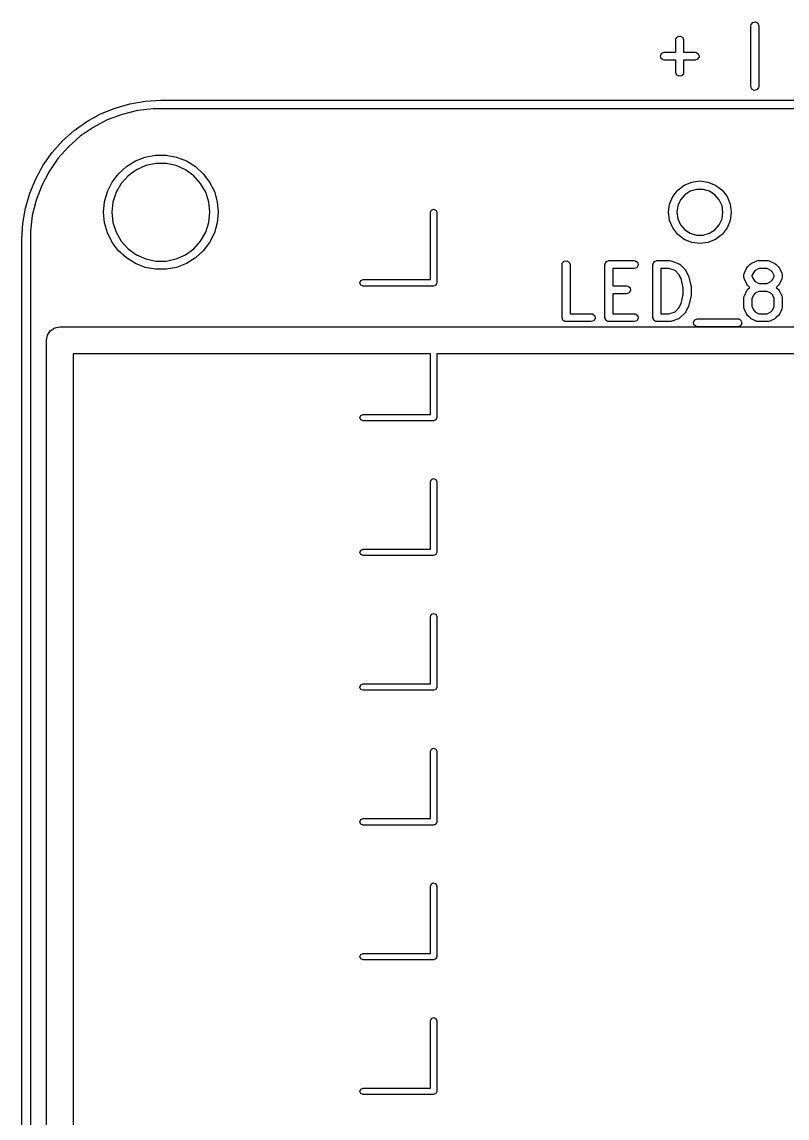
# Model space of a CAD drawing. Extents: x 2.35 to 4.95, y -4.02 to -2.28.
# Drawn here: x 2.347 to 2.915, y -3.172 to -2.359 of the extents above; entities that cross this region are included whole.
import ezdxf

# ---------------------------------------------------------------- set-up
doc = ezdxf.new("R2010")
doc.units = 0
doc.header["$MEASUREMENT"] = 0
doc.layers.add('BLACK', color=7, linetype='CONTINUOUS')

msp = doc.modelspace()

# ---------------------------------------------------------------- linework, layer by layer
at = {"layer": 'BLACK', "linetype": 'CONTINUOUS'}
for p, q in [((2.88924, -2.35909), (2.89123, -2.35874)), ((2.89123, -2.35874), (2.89298, -2.35975)), ((2.88776, -2.36165), (2.88794, -2.36064)), ((2.88776, -2.40664), (2.88776, -2.36165)), ((2.88794, -2.36064), (2.88924, -2.35909)), ((2.89298, -2.35975), (2.89367, -2.36165)), ((2.89367, -2.36165), (2.89367, -2.40664)), ((2.83205, -2.37215), (2.83223, -2.37114)), ((2.83205, -2.38119), (2.83205, -2.37215)), ((2.83223, -2.37114), (2.83352, -2.36959)), ((2.83352, -2.36959), (2.83551, -2.36924)), ((2.83551, -2.36924), (2.83726, -2.37025)), ((2.83726, -2.37025), (2.83795, -2.37215)), ((2.83795, -2.37215), (2.83795, -2.38119)), ((2.82066, -2.38363), (2.82167, -2.38189)), ((2.82167, -2.38189), (2.82357, -2.38119)), ((2.82357, -2.38119), (2.83205, -2.38119)), ((2.83795, -2.38119), (2.84643, -2.38119)), ((2.84643, -2.38119), (2.84744, -2.38137)), ((2.84744, -2.38137), (2.84899, -2.38267)), ((2.84899, -2.38267), (2.84934, -2.38466)), ((2.82101, -2.38562), (2.82066, -2.38363)), ((2.82256, -2.38692), (2.82101, -2.38562)), ((2.82357, -2.3871), (2.82256, -2.38692)), ((2.83205, -2.3871), (2.82357, -2.3871)), ((2.83205, -2.39615), (2.83205, -2.3871)), ((2.84643, -2.3871), (2.83795, -2.3871)), ((2.83795, -2.3871), (2.83795, -2.39615)), ((2.84833, -2.38641), (2.84643, -2.3871)), ((2.84934, -2.38466), (2.84833, -2.38641)), ((2.83274, -2.39804), (2.83205, -2.39615)), ((2.83449, -2.39905), (2.83274, -2.39804)), ((2.83648, -2.3987), (2.83449, -2.39905)), ((2.83777, -2.39716), (2.83648, -2.3987)), ((2.83795, -2.39615), (2.83777, -2.39716)), ((2.88845, -2.40854), (2.88776, -2.40664)), ((2.89349, -2.40765), (2.89219, -2.4092)), ((2.89367, -2.40664), (2.89349, -2.40765)), ((2.8902, -2.40955), (2.88845, -2.40854)), ((2.89219, -2.4092), (2.8902, -2.40955)), ((2.40525, -2.42707), (2.41593, -2.42264)), ((2.41593, -2.42264), (2.42705, -2.41944)), ((2.42705, -2.41944), (2.43845, -2.4175)), ((2.44414, -2.42315), (2.43251, -2.42456)), ((2.43845, -2.4175), (2.45, -2.41685)), ((2.45, -2.42315), (2.44414, -2.42315)), ((2.45, -2.41685), (3.55, -2.41685)), ((3.55, -2.42315), (2.45, -2.42315)), ((2.39512, -2.43266), (2.40525, -2.42707)), ((2.41018, -2.43152), (2.3998, -2.43697)), ((2.42113, -2.42737), (2.41018, -2.43152)), ((2.43251, -2.42456), (2.42113, -2.42737)), ((2.37706, -2.44706), (2.38569, -2.43935)), ((2.38569, -2.43935), (2.39512, -2.43266)), ((2.3998, -2.43697), (2.39016, -2.44362)), ((2.36935, -2.45569), (2.37706, -2.44706)), ((2.39016, -2.44362), (2.38139, -2.45139)), ((2.36266, -2.46512), (2.36935, -2.45569)), ((2.38139, -2.45139), (2.37362, -2.46016)), ((2.37362, -2.46016), (2.36697, -2.4698)), ((2.42438, -2.46607), (2.43105, -2.46194)), ((2.43105, -2.46194), (2.43836, -2.4591)), ((2.43836, -2.4591), (2.44608, -2.45766)), ((2.44619, -2.46378), (2.43875, -2.46536)), ((2.44608, -2.45766), (2.45392, -2.45766)), ((2.45381, -2.46378), (2.44619, -2.46378)), ((2.46125, -2.46536), (2.45381, -2.46378)), ((2.45392, -2.45766), (2.46164, -2.4591)), ((2.46164, -2.4591), (2.46895, -2.46194)), ((2.46895, -2.46194), (2.47562, -2.46607)), ((2.35707, -2.47525), (2.36266, -2.46512)), ((2.36697, -2.4698), (2.36152, -2.48018)), ((2.41385, -2.47762), (2.41858, -2.47135)), ((2.41858, -2.47135), (2.42438, -2.46607)), ((2.43179, -2.46846), (2.42563, -2.47293)), ((2.43875, -2.46536), (2.43179, -2.46846)), ((2.46821, -2.46846), (2.46125, -2.46536)), ((2.47437, -2.47293), (2.46821, -2.46846)), ((2.47562, -2.46607), (2.48142, -2.47135)), ((2.48142, -2.47135), (2.48615, -2.47762)), ((2.35264, -2.48593), (2.35707, -2.47525)), ((2.36152, -2.48018), (2.35737, -2.49113)), ((2.41035, -2.48464), (2.41385, -2.47762)), ((2.42054, -2.47859), (2.41673, -2.48519)), ((2.42563, -2.47293), (2.42054, -2.47859)), ((2.47946, -2.47859), (2.47437, -2.47293)), ((2.48327, -2.48519), (2.47946, -2.47859)), ((2.48615, -2.47762), (2.48965, -2.48464)), ((2.83358, -2.48358), (2.83839, -2.47988)), ((2.83839, -2.47988), (2.84399, -2.47756)), ((2.84399, -2.47756), (2.85, -2.47677)), ((2.85, -2.47677), (2.85601, -2.47756)), ((2.85601, -2.47756), (2.86161, -2.47988)), ((2.86161, -2.47988), (2.86642, -2.48358)), ((2.34944, -2.49705), (2.35264, -2.48593)), ((2.4082, -2.49219), (2.41035, -2.48464)), ((2.41673, -2.48519), (2.41438, -2.49243)), ((2.48562, -2.49243), (2.48327, -2.48519)), ((2.48965, -2.48464), (2.4918, -2.49219)), ((2.82756, -2.49399), (2.82988, -2.48839)), ((2.82988, -2.48839), (2.83358, -2.48358)), ((2.8388, -2.48707), (2.83561, -2.49075)), ((2.8429, -2.48444), (2.8388, -2.48707)), ((2.84757, -2.48307), (2.8429, -2.48444)), ((2.85243, -2.48307), (2.84757, -2.48307)), ((2.8571, -2.48444), (2.85243, -2.48307)), ((2.8612, -2.48707), (2.8571, -2.48444)), ((2.86439, -2.49075), (2.8612, -2.48707)), ((2.86642, -2.48358), (2.87012, -2.48839)), ((2.87012, -2.48839), (2.87244, -2.49399)), ((2.3475, -2.50845), (2.34944, -2.49705)), ((2.35737, -2.49113), (2.35456, -2.50251)), ((2.40748, -2.5), (2.4082, -2.49219)), ((2.41438, -2.49243), (2.41358, -2.5)), ((2.48642, -2.5), (2.48562, -2.49243)), ((2.4918, -2.49219), (2.49252, -2.5)), ((2.82677, -2.5), (2.82756, -2.49399)), ((2.83359, -2.49518), (2.8329, -2.5)), ((2.83561, -2.49075), (2.83359, -2.49518)), ((2.86641, -2.49518), (2.86439, -2.49075)), ((2.8671, -2.5), (2.86641, -2.49518)), ((2.87244, -2.49399), (2.87323, -2.5)), ((2.35456, -2.50251), (2.35315, -2.51414)), ((2.4082, -2.50781), (2.40748, -2.5)), ((2.41358, -2.5), (2.41438, -2.50757)), ((2.48562, -2.50757), (2.48642, -2.5)), ((2.49252, -2.5), (2.4918, -2.50781)), ((2.65, -2.5), (2.65069, -2.49833)), ((2.65, -2.55), (2.65, -2.5)), ((2.65069, -2.49833), (2.65236, -2.49764)), ((2.65236, -2.49764), (2.65403, -2.49833)), ((2.65403, -2.49833), (2.65472, -2.5)), ((2.65472, -2.5), (2.65472, -2.55236)), ((2.82756, -2.50601), (2.82677, -2.5)), ((2.8329, -2.5), (2.83359, -2.50482)), ((2.83359, -2.50482), (2.83561, -2.50925)), ((2.86439, -2.50925), (2.86641, -2.50482)), ((2.86641, -2.50482), (2.8671, -2.5)), ((2.87323, -2.5), (2.87244, -2.50601)), ((2.34685, -2.52), (2.3475, -2.50845)), ((2.41035, -2.51536), (2.4082, -2.50781)), ((2.41438, -2.50757), (2.41673, -2.51481)), ((2.48327, -2.51481), (2.48562, -2.50757)), ((2.4918, -2.50781), (2.48965, -2.51536)), ((2.82988, -2.51161), (2.82756, -2.50601)), ((2.83358, -2.51642), (2.82988, -2.51161)), ((2.83561, -2.50925), (2.8388, -2.51293)), ((2.8388, -2.51293), (2.8429, -2.51556)), ((2.8571, -2.51556), (2.8612, -2.51293)), ((2.8612, -2.51293), (2.86439, -2.50925)), ((2.87012, -2.51161), (2.86642, -2.51642)), ((2.87244, -2.50601), (2.87012, -2.51161)), ((2.34685, -3.92), (2.34685, -2.52)), ((2.35315, -2.51414), (2.35315, -2.52)), ((2.35315, -2.52), (2.35315, -3.92)), ((2.41385, -2.52238), (2.41035, -2.51536)), ((2.41673, -2.51481), (2.42054, -2.52141)), ((2.42054, -2.52141), (2.42563, -2.52707)), ((2.47437, -2.52707), (2.47946, -2.52141)), ((2.47946, -2.52141), (2.48327, -2.51481)), ((2.48965, -2.51536), (2.48615, -2.52238)), ((2.83839, -2.52012), (2.83358, -2.51642)), ((2.84399, -2.52244), (2.83839, -2.52012)), ((2.8429, -2.51556), (2.84757, -2.51693)), ((2.84757, -2.51693), (2.85243, -2.51693)), ((2.85243, -2.51693), (2.8571, -2.51556)), ((2.86161, -2.52012), (2.85601, -2.52244)), ((2.86642, -2.51642), (2.86161, -2.52012)), ((2.41858, -2.52865), (2.41385, -2.52238)), ((2.42438, -2.53393), (2.41858, -2.52865)), ((2.42563, -2.52707), (2.43179, -2.53154)), ((2.46821, -2.53154), (2.47437, -2.52707)), ((2.48142, -2.52865), (2.47562, -2.53393)), ((2.48615, -2.52238), (2.48142, -2.52865)), ((2.85, -2.52323), (2.84399, -2.52244)), ((2.85601, -2.52244), (2.85, -2.52323)), ((2.43105, -2.53806), (2.42438, -2.53393)), ((2.43179, -2.53154), (2.43875, -2.53464)), ((2.43875, -2.53464), (2.44619, -2.53622)), ((2.44619, -2.53622), (2.45381, -2.53622)), ((2.45381, -2.53622), (2.46125, -2.53464)), ((2.46125, -2.53464), (2.46821, -2.53154)), ((2.47562, -2.53393), (2.46895, -2.53806)), ((2.7477, -2.53884), (2.74788, -2.53783)), ((2.74788, -2.53783), (2.74918, -2.53629)), ((2.74918, -2.53629), (2.75117, -2.53594)), ((2.75117, -2.53594), (2.75292, -2.53695)), ((2.75292, -2.53695), (2.75361, -2.53884)), ((2.77968, -2.53822), (2.77975, -2.53783)), ((2.77975, -2.53783), (2.78025, -2.53725)), ((2.78025, -2.53725), (2.78063, -2.53658)), ((2.78063, -2.53658), (2.78088, -2.53649)), ((2.78088, -2.53649), (2.78105, -2.53629)), ((2.78105, -2.53629), (2.78181, -2.53615)), ((2.78181, -2.53615), (2.78253, -2.53589)), ((2.78253, -2.53589), (2.80127, -2.53589)), ((2.80127, -2.53589), (2.80228, -2.53607)), ((2.80228, -2.53607), (2.80383, -2.53737)), ((2.80383, -2.53737), (2.80418, -2.53936)), ((2.81531, -2.53822), (2.81537, -2.53783)), ((2.81537, -2.53783), (2.81587, -2.53725)), ((2.81587, -2.53725), (2.81625, -2.53658)), ((2.81625, -2.53658), (2.8165, -2.53649)), ((2.8165, -2.53649), (2.81667, -2.53629)), ((2.81667, -2.53629), (2.81743, -2.53615)), ((2.81743, -2.53615), (2.81815, -2.53589)), ((2.81815, -2.53589), (2.82752, -2.53589)), ((2.82752, -2.53589), (2.82839, -2.53604)), ((2.82839, -2.53604), (2.82846, -2.53604)), ((2.82846, -2.53604), (2.83408, -2.53792)), ((2.83408, -2.53792), (2.83498, -2.53841)), ((2.88807, -2.53808), (2.89182, -2.5362)), ((2.89182, -2.5362), (2.8928, -2.53591)), ((2.8928, -2.53591), (2.89297, -2.53595)), ((2.89297, -2.53595), (2.89314, -2.53589)), ((2.89314, -2.53589), (2.90064, -2.53589)), ((2.90064, -2.53589), (2.90165, -2.53607)), ((2.90165, -2.53607), (2.90178, -2.53618)), ((2.90178, -2.53618), (2.90196, -2.5362)), ((2.90196, -2.5362), (2.90571, -2.53808)), ((2.43836, -2.5409), (2.43105, -2.53806)), ((2.44608, -2.54234), (2.43836, -2.5409)), ((2.45392, -2.54234), (2.44608, -2.54234)), ((2.46164, -2.5409), (2.45392, -2.54234)), ((2.46895, -2.53806), (2.46164, -2.5409)), ((2.7477, -2.57821), (2.7477, -2.53884)), ((2.75361, -2.53884), (2.75361, -2.57526)), ((2.77957, -2.53884), (2.77964, -2.53846)), ((2.77957, -2.57821), (2.77957, -2.53884)), ((2.77962, -2.53833), (2.77968, -2.53822)), ((2.77964, -2.53846), (2.77962, -2.53833)), ((2.80127, -2.5418), (2.78548, -2.5418)), ((2.78548, -2.5418), (2.78548, -2.55464)), ((2.80317, -2.54111), (2.80127, -2.5418)), ((2.80418, -2.53936), (2.80317, -2.54111)), ((2.81519, -2.53884), (2.81526, -2.53846)), ((2.81519, -2.57821), (2.81519, -2.53884)), ((2.81524, -2.53833), (2.81531, -2.53822)), ((2.81526, -2.53846), (2.81524, -2.53833)), ((2.82704, -2.5418), (2.8211, -2.5418)), ((2.8211, -2.5418), (2.8211, -2.57526)), ((2.83155, -2.5433), (2.82704, -2.5418)), ((2.83447, -2.54622), (2.83155, -2.5433)), ((2.83498, -2.53841), (2.83507, -2.53856)), ((2.83507, -2.53856), (2.83523, -2.53863)), ((2.83523, -2.53863), (2.83898, -2.54238)), ((2.83898, -2.54238), (2.83949, -2.5431)), ((2.83949, -2.5431), (2.83954, -2.54315)), ((2.83954, -2.54315), (2.84141, -2.5469)), ((2.88269, -2.54634), (2.88286, -2.54533)), ((2.88286, -2.54533), (2.88298, -2.5452)), ((2.88298, -2.5452), (2.883, -2.54502)), ((2.883, -2.54502), (2.88487, -2.54127)), ((2.88487, -2.54127), (2.8854, -2.54056)), ((2.8854, -2.54056), (2.88543, -2.5405)), ((2.88543, -2.5405), (2.8873, -2.53863)), ((2.8873, -2.53863), (2.88802, -2.53812)), ((2.88802, -2.53812), (2.88807, -2.53808)), ((2.88994, -2.54434), (2.88859, -2.54704)), ((2.89114, -2.54314), (2.88994, -2.54434)), ((2.89384, -2.5418), (2.89114, -2.54314)), ((2.89994, -2.5418), (2.89384, -2.5418)), ((2.90264, -2.54314), (2.89994, -2.5418)), ((2.90383, -2.54434), (2.90264, -2.54314)), ((2.90518, -2.54704), (2.90383, -2.54434)), ((2.90571, -2.53808), (2.90642, -2.5386)), ((2.90642, -2.5386), (2.90647, -2.53863)), ((2.90647, -2.53863), (2.90835, -2.5405)), ((2.90835, -2.5405), (2.90886, -2.54123)), ((2.90886, -2.54123), (2.9089, -2.54127)), ((2.9089, -2.54127), (2.91078, -2.54502)), ((2.91078, -2.54502), (2.91107, -2.546)), ((2.91107, -2.546), (2.91103, -2.54618)), ((2.59764, -2.55236), (2.59833, -2.55069)), ((2.59833, -2.55403), (2.59764, -2.55236)), ((2.59833, -2.55069), (2.6, -2.55)), ((2.6, -2.55472), (2.59833, -2.55403)), ((2.6, -2.55), (2.65, -2.55)), ((2.65403, -2.55403), (2.65236, -2.55472)), ((2.65472, -2.55236), (2.65403, -2.55403)), ((2.83598, -2.54925), (2.83447, -2.54622)), ((2.83769, -2.55608), (2.83598, -2.54925)), ((2.84141, -2.5469), (2.84156, -2.54738)), ((2.84156, -2.54738), (2.84163, -2.5475)), ((2.84163, -2.5475), (2.84351, -2.555)), ((2.88269, -2.54822), (2.88269, -2.54634)), ((2.88275, -2.54838), (2.88269, -2.54822)), ((2.88271, -2.54855), (2.88275, -2.54838)), ((2.883, -2.54954), (2.88271, -2.54855)), ((2.88487, -2.55329), (2.883, -2.54954)), ((2.88492, -2.55333), (2.88487, -2.55329)), ((2.88543, -2.55405), (2.88492, -2.55333)), ((2.88709, -2.55572), (2.88543, -2.55405)), ((2.88859, -2.54704), (2.88859, -2.54752)), ((2.88859, -2.54752), (2.88994, -2.55022)), ((2.88994, -2.55022), (2.89114, -2.55141)), ((2.89114, -2.55141), (2.89384, -2.55276)), ((2.89384, -2.55276), (2.89994, -2.55276)), ((2.89994, -2.55276), (2.90264, -2.55141)), ((2.90264, -2.55141), (2.90383, -2.55022)), ((2.90383, -2.55022), (2.90518, -2.54752)), ((2.90518, -2.54752), (2.90518, -2.54704)), ((2.90835, -2.55405), (2.90669, -2.55572)), ((2.90838, -2.554), (2.90835, -2.55405)), ((2.9089, -2.55329), (2.90838, -2.554)), ((2.91078, -2.54954), (2.9089, -2.55329)), ((2.9108, -2.54936), (2.91078, -2.54954)), ((2.91091, -2.54923), (2.9108, -2.54936)), ((2.91109, -2.54822), (2.91091, -2.54923)), ((2.91103, -2.54618), (2.91109, -2.54634)), ((2.91109, -2.54634), (2.91109, -2.54822)), ((2.65236, -2.55472), (2.6, -2.55472)), ((2.78548, -2.55464), (2.79565, -2.55464)), ((2.79565, -2.56054), (2.78548, -2.56054)), ((2.78548, -2.56054), (2.78548, -2.57526)), ((2.79565, -2.55464), (2.79666, -2.55482)), ((2.79755, -2.55985), (2.79565, -2.56054)), ((2.79666, -2.55482), (2.79821, -2.55611)), ((2.79856, -2.5581), (2.79755, -2.55985)), ((2.79821, -2.55611), (2.79856, -2.5581)), ((2.83598, -2.56781), (2.83769, -2.56098)), ((2.83769, -2.56098), (2.83769, -2.55608)), ((2.84351, -2.56206), (2.84163, -2.56956)), ((2.8436, -2.56134), (2.8435, -2.56192)), ((2.8435, -2.56192), (2.84351, -2.56206)), ((2.84351, -2.555), (2.84355, -2.55559)), ((2.84355, -2.55559), (2.8436, -2.55572)), ((2.8436, -2.55572), (2.8436, -2.56134)), ((2.88269, -2.56322), (2.88286, -2.56221)), ((2.88286, -2.56221), (2.88298, -2.56207)), ((2.88298, -2.56207), (2.883, -2.56189)), ((2.883, -2.56189), (2.88487, -2.55815)), ((2.88487, -2.55815), (2.8854, -2.55744)), ((2.8854, -2.55744), (2.88543, -2.55738)), ((2.88543, -2.55738), (2.88709, -2.55572)), ((2.88994, -2.56121), (2.88859, -2.56391)), ((2.89114, -2.56002), (2.88994, -2.56121)), ((2.89384, -2.55867), (2.89114, -2.56002)), ((2.89994, -2.55867), (2.89384, -2.55867)), ((2.90264, -2.56002), (2.89994, -2.55867)), ((2.90383, -2.56121), (2.90264, -2.56002)), ((2.90518, -2.56391), (2.90383, -2.56121)), ((2.90669, -2.55572), (2.90835, -2.55738)), ((2.90835, -2.55738), (2.90886, -2.5581)), ((2.90886, -2.5581), (2.9089, -2.55815)), ((2.9089, -2.55815), (2.91078, -2.56189)), ((2.91078, -2.56189), (2.91107, -2.56288)), ((2.83447, -2.57084), (2.83598, -2.56781)), ((2.84141, -2.57016), (2.83954, -2.57391)), ((2.84143, -2.57002), (2.84141, -2.57016)), ((2.84163, -2.56956), (2.84143, -2.57002)), ((2.88269, -2.57071), (2.88269, -2.56322)), ((2.88859, -2.56391), (2.88859, -2.57002)), ((2.88859, -2.57002), (2.88994, -2.57271)), ((2.90383, -2.57271), (2.90518, -2.57002)), ((2.90518, -2.57002), (2.90518, -2.56391)), ((2.91107, -2.56288), (2.91103, -2.56305)), ((2.91103, -2.56305), (2.91109, -2.56322)), ((2.91109, -2.56322), (2.91109, -2.57071)), ((2.74797, -2.57893), (2.7477, -2.57821)), ((2.75361, -2.57526), (2.7694, -2.57526)), ((2.7694, -2.57526), (2.77041, -2.57544)), ((2.77041, -2.57544), (2.77196, -2.57674)), ((2.77196, -2.57674), (2.77231, -2.57873)), ((2.77984, -2.57893), (2.77957, -2.57821)), ((2.78548, -2.57526), (2.80127, -2.57526)), ((2.80127, -2.57526), (2.80228, -2.57544)), ((2.80228, -2.57544), (2.80383, -2.57674)), ((2.80383, -2.57674), (2.80418, -2.57873)), ((2.81546, -2.57893), (2.81519, -2.57821)), ((2.8211, -2.57526), (2.82704, -2.57526)), ((2.82704, -2.57526), (2.83155, -2.57376)), ((2.83155, -2.57376), (2.83447, -2.57084)), ((2.83523, -2.57843), (2.83439, -2.57901)), ((2.83898, -2.57468), (2.83523, -2.57843)), ((2.83901, -2.57462), (2.83898, -2.57468)), ((2.83954, -2.57391), (2.83901, -2.57462)), ((2.88275, -2.57088), (2.88269, -2.57071)), ((2.88271, -2.57105), (2.88275, -2.57088)), ((2.883, -2.57203), (2.88271, -2.57105)), ((2.88487, -2.57578), (2.883, -2.57203)), ((2.88492, -2.57583), (2.88487, -2.57578)), ((2.88543, -2.57655), (2.88492, -2.57583)), ((2.8873, -2.57843), (2.88543, -2.57655)), ((2.88736, -2.57845), (2.8873, -2.57843)), ((2.88807, -2.57898), (2.88736, -2.57845)), ((2.88994, -2.57271), (2.89114, -2.57391)), ((2.89114, -2.57391), (2.89384, -2.57526)), ((2.89384, -2.57526), (2.89994, -2.57526)), ((2.89994, -2.57526), (2.90264, -2.57391)), ((2.90264, -2.57391), (2.90383, -2.57271)), ((2.90647, -2.57843), (2.90575, -2.57893)), ((2.90835, -2.57655), (2.90647, -2.57843)), ((2.90838, -2.57649), (2.90835, -2.57655)), ((2.9089, -2.57578), (2.90838, -2.57649)), ((2.91078, -2.57203), (2.9089, -2.57578)), ((2.9108, -2.57186), (2.91078, -2.57203)), ((2.91091, -2.57172), (2.9108, -2.57186)), ((2.91109, -2.57071), (2.91091, -2.57172)), ((2.36793, -2.58793), (2.37117, -2.58576)), ((2.37117, -2.58576), (2.375, -2.585)), ((2.375, -2.585), (3.625, -2.585)), ((2.7481, -2.57969), (2.74797, -2.57893)), ((2.7483, -2.57986), (2.7481, -2.57969)), ((2.74839, -2.58011), (2.7483, -2.57986)), ((2.74906, -2.58049), (2.74839, -2.58011)), ((2.74965, -2.58099), (2.74906, -2.58049)), ((2.75003, -2.58106), (2.74965, -2.58099)), ((2.75014, -2.58112), (2.75003, -2.58106)), ((2.75027, -2.5811), (2.75014, -2.58112)), ((2.75066, -2.58117), (2.75027, -2.5811)), ((2.7694, -2.58117), (2.75066, -2.58117)), ((2.7713, -2.58048), (2.7694, -2.58117)), ((2.77231, -2.57873), (2.7713, -2.58048)), ((2.77997, -2.57969), (2.77984, -2.57893)), ((2.78017, -2.57986), (2.77997, -2.57969)), ((2.78027, -2.58011), (2.78017, -2.57986)), ((2.78093, -2.58049), (2.78027, -2.58011)), ((2.78152, -2.58099), (2.78093, -2.58049)), ((2.7819, -2.58106), (2.78152, -2.58099)), ((2.78201, -2.58112), (2.7819, -2.58106)), ((2.78214, -2.5811), (2.78201, -2.58112)), ((2.78253, -2.58117), (2.78214, -2.5811)), ((2.80127, -2.58117), (2.78253, -2.58117)), ((2.80317, -2.58048), (2.80127, -2.58117)), ((2.80418, -2.57873), (2.80317, -2.58048)), ((2.81559, -2.57969), (2.81546, -2.57893)), ((2.81579, -2.57986), (2.81559, -2.57969)), ((2.81589, -2.58011), (2.81579, -2.57986)), ((2.81655, -2.58049), (2.81589, -2.58011)), ((2.81714, -2.58099), (2.81655, -2.58049)), ((2.81752, -2.58106), (2.81714, -2.58099)), ((2.81763, -2.58112), (2.81752, -2.58106)), ((2.81776, -2.5811), (2.81763, -2.58112)), ((2.81815, -2.58117), (2.81776, -2.5811)), ((2.82752, -2.58117), (2.81815, -2.58117)), ((2.82758, -2.58114), (2.82752, -2.58117)), ((2.82846, -2.58101), (2.82758, -2.58114)), ((2.83408, -2.57914), (2.82846, -2.58101)), ((2.83422, -2.57903), (2.83408, -2.57914)), ((2.83439, -2.57901), (2.83422, -2.57903)), ((2.84524, -2.58145), (2.84625, -2.5797)), ((2.84559, -2.58344), (2.84524, -2.58145)), ((2.84713, -2.58474), (2.84559, -2.58344)), ((2.84625, -2.5797), (2.84814, -2.57901)), ((2.84814, -2.58492), (2.84713, -2.58474)), ((2.84814, -2.57901), (2.87814, -2.57901)), ((2.87814, -2.58492), (2.84814, -2.58492)), ((2.87814, -2.57901), (2.87915, -2.57919)), ((2.88004, -2.58422), (2.87814, -2.58492)), ((2.87915, -2.57919), (2.8807, -2.58049)), ((2.88105, -2.58248), (2.88004, -2.58422)), ((2.8807, -2.58049), (2.88105, -2.58248)), ((2.89182, -2.58085), (2.88807, -2.57898)), ((2.89199, -2.58087), (2.89182, -2.58085)), ((2.89213, -2.58099), (2.89199, -2.58087)), ((2.89314, -2.58117), (2.89213, -2.58099)), ((2.90064, -2.58117), (2.89314, -2.58117)), ((2.9008, -2.58111), (2.90064, -2.58117)), ((2.90097, -2.58115), (2.9008, -2.58111)), ((2.90196, -2.58085), (2.90097, -2.58115)), ((2.90571, -2.57898), (2.90196, -2.58085)), ((2.90575, -2.57893), (2.90571, -2.57898)), ((2.365, -2.595), (2.36576, -2.59117)), ((2.36576, -2.59117), (2.36793, -2.58793)), ((2.365, -3.845), (2.365, -2.595)), ((2.65, -2.605), (2.385, -2.605)), ((2.385, -2.605), (2.385, -3.835)), ((2.65, -2.65), (2.65, -2.605)), ((3.45, -2.605), (2.65472, -2.605)), ((2.65472, -2.605), (2.65472, -2.65236)), ((2.59764, -2.65236), (2.59833, -2.65069)), ((2.59833, -2.65069), (2.6, -2.65)), ((2.6, -2.65), (2.65, -2.65)), ((2.59833, -2.65403), (2.59764, -2.65236)), ((2.6, -2.65472), (2.59833, -2.65403)), ((2.65236, -2.65472), (2.6, -2.65472)), ((2.65403, -2.65403), (2.65236, -2.65472)), ((2.65472, -2.65236), (2.65403, -2.65403)), ((2.65, -2.7), (2.65069, -2.69833)), ((2.65, -2.75), (2.65, -2.7)), ((2.65069, -2.69833), (2.65236, -2.69764)), ((2.65236, -2.69764), (2.65403, -2.69833)), ((2.65403, -2.69833), (2.65472, -2.7)), ((2.65472, -2.7), (2.65472, -2.75236)), ((2.59764, -2.75236), (2.59833, -2.75069)), ((2.59833, -2.75403), (2.59764, -2.75236)), ((2.59833, -2.75069), (2.6, -2.75)), ((2.6, -2.75472), (2.59833, -2.75403)), ((2.6, -2.75), (2.65, -2.75)), ((2.65236, -2.75472), (2.6, -2.75472)), ((2.65403, -2.75403), (2.65236, -2.75472)), ((2.65472, -2.75236), (2.65403, -2.75403)), ((2.65069, -2.79833), (2.65236, -2.79764)), ((2.65236, -2.79764), (2.65403, -2.79833)), ((2.65, -2.8), (2.65069, -2.79833)), ((2.65, -2.85), (2.65, -2.8)), ((2.65403, -2.79833), (2.65472, -2.8)), ((2.65472, -2.8), (2.65472, -2.85236)), ((2.59764, -2.85236), (2.59833, -2.85069)), ((2.59833, -2.85403), (2.59764, -2.85236)), ((2.59833, -2.85069), (2.6, -2.85)), ((2.6, -2.85472), (2.59833, -2.85403)), ((2.6, -2.85), (2.65, -2.85)), ((2.65236, -2.85472), (2.6, -2.85472)), ((2.65403, -2.85403), (2.65236, -2.85472)), ((2.65472, -2.85236), (2.65403, -2.85403)), ((2.65, -2.9), (2.65069, -2.89833)), ((2.65, -2.95), (2.65, -2.9)), ((2.65069, -2.89833), (2.65236, -2.89764)), ((2.65236, -2.89764), (2.65403, -2.89833)), ((2.65403, -2.89833), (2.65472, -2.9)), ((2.65472, -2.9), (2.65472, -2.95236)), ((2.59764, -2.95236), (2.59833, -2.95069)), ((2.59833, -2.95403), (2.59764, -2.95236)), ((2.59833, -2.95069), (2.6, -2.95)), ((2.6, -2.95), (2.65, -2.95)), ((2.65472, -2.95236), (2.65403, -2.95403)), ((2.6, -2.95472), (2.59833, -2.95403)), ((2.65236, -2.95472), (2.6, -2.95472)), ((2.65403, -2.95403), (2.65236, -2.95472)), ((2.65, -3), (2.65069, -2.99833)), ((2.65, -3.05), (2.65, -3)), ((2.65069, -2.99833), (2.65236, -2.99764)), ((2.65236, -2.99764), (2.65403, -2.99833)), ((2.65403, -2.99833), (2.65472, -3)), ((2.65472, -3), (2.65472, -3.05236)), ((2.59833, -3.05069), (2.6, -3.05)), ((2.6, -3.05), (2.65, -3.05)), ((2.59764, -3.05236), (2.59833, -3.05069)), ((2.59833, -3.05403), (2.59764, -3.05236)), ((2.6, -3.05472), (2.59833, -3.05403)), ((2.65236, -3.05472), (2.6, -3.05472)), ((2.65403, -3.05403), (2.65236, -3.05472)), ((2.65472, -3.05236), (2.65403, -3.05403)), ((2.65, -3.1), (2.65069, -3.09833)), ((2.65069, -3.09833), (2.65236, -3.09764)), ((2.65236, -3.09764), (2.65403, -3.09833)), ((2.65403, -3.09833), (2.65472, -3.1)), ((2.65, -3.15), (2.65, -3.1)), ((2.65472, -3.1), (2.65472, -3.15236)), ((2.59764, -3.15236), (2.59833, -3.15069)), ((2.59833, -3.15403), (2.59764, -3.15236)), ((2.59833, -3.15069), (2.6, -3.15)), ((2.6, -3.15472), (2.59833, -3.15403)), ((2.6, -3.15), (2.65, -3.15)), ((2.65236, -3.15472), (2.6, -3.15472)), ((2.65403, -3.15403), (2.65236, -3.15472)), ((2.65472, -3.15236), (2.65403, -3.15403))]:
    msp.add_line(p, q, dxfattribs=at)

doc.saveas('drawing.dxf')
